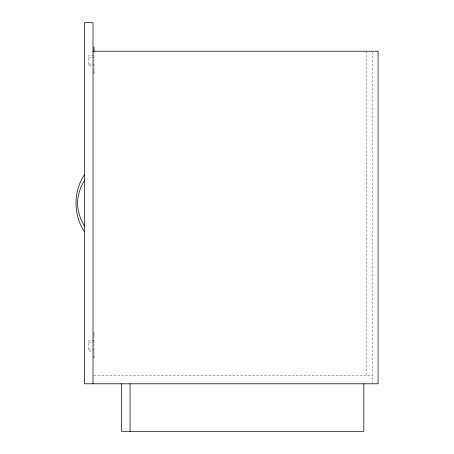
<?xml version="1.0" encoding="UTF-8"?>
<svg xmlns="http://www.w3.org/2000/svg" width="454" height="454" viewBox="0 0 454 454"><rect width="100%" height="100%" fill="white"/><g stroke="black" fill="none" stroke-linecap="round" stroke-linejoin="round"><path stroke-width="0.34" stroke-dasharray="2.27 1.7" d="M93.967 55.484L88.74 55.484L88.74 65.938L93.967 65.938M88.74 57.386L93.967 57.386M88.74 64.037L93.967 64.037M93.967 70.211L93.967 73.06M93.967 333.423L93.967 336.278M93.967 340.551L88.74 340.551L88.74 351.004L93.967 351.004M88.74 342.452L93.967 342.452M88.74 349.103L93.967 349.103M93.967 355.283L93.967 358.132M93.728 375.237L372.388 375.237M372.388 51.915L372.388 383.131M366.684 51.206L366.684 375.237M93.967 51.887L93.967 74.49M93.967 331.999L93.967 359.557"/><path stroke-width="0.68" d="M84.467 174.739C73.19 191.605 73.19 214.884 84.467 231.75M84.467 180.323L80.681 187.587L78.366 195.299A40.905 40.905 0 0 0 78.366 211.184L80.681 218.902L84.467 226.166M93.019 51.206L378.086 51.206L378.086 383.789L84.467 383.789L84.467 22.7L93.019 22.7L93.019 383.789M363.836 383.789L363.836 431.3L121.524 431.3L121.524 383.789M130.077 383.789L130.077 431.3M93.967 46.932L93.967 51.597"/></g></svg>
